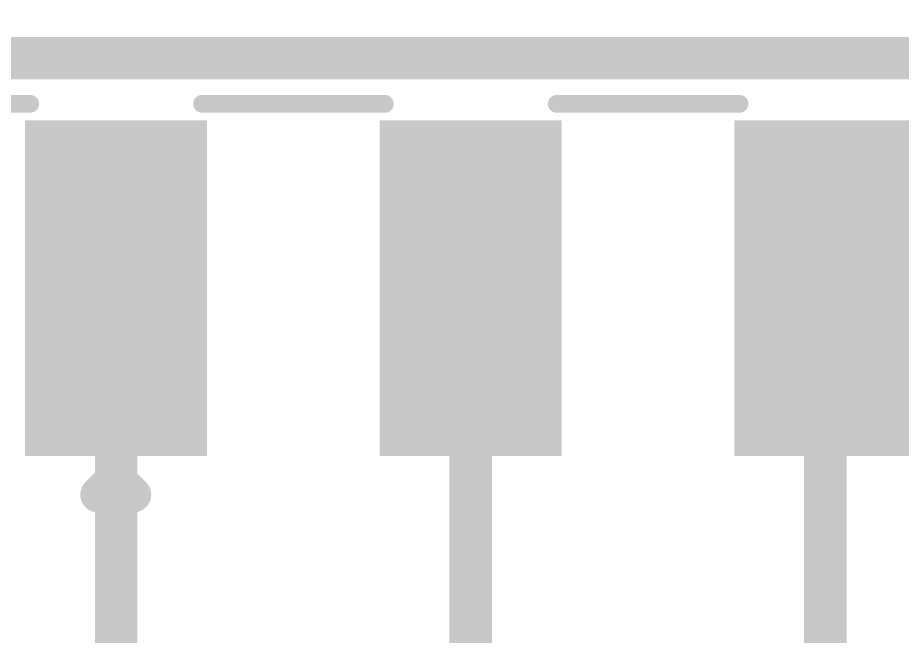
# Model space of a CAD drawing. Header units: inches. Extents: x 29 to 267, y 155 to 337.
# Drawn here: x 83.12 to 89.45, y 264.07 to 268.5 of the extents above; entities that cross this region are included whole.
import ezdxf

# ---------------------------------------------------------------- set-up
doc = ezdxf.new("R2010")
doc.units = ezdxf.units.IN
for name, color, linetype in [('Board Outline', 216, 'Continuous'), ('Top Layer', 1, 'Continuous'), ('Top Overlay', 2, 'Continuous'), ('Top Paste', 8, 'Continuous'), ('Top Solder', 216, 'Continuous')]:
    doc.layers.add(name, color=color, linetype=linetype)

# ---------------------------------------------------------------- blocks, each defined once
blk = doc.blocks.new('SMXS_06K_TP_16')
at = {"layer": 'Top Layer'}
for points in [[(-3.3, 6.9), (-3.3, 5.8), (-5.5, 5.8), (-5.5, 6.9)], [(-3.3, 4.36), (-3.3, 3.26), (-5.5, 3.26), (-5.5, 4.36)], [(-3.3, 1.82), (-3.3, 0.72), (-5.5, 0.72), (-5.5, 1.82)]]:
    blk.add_hatch(color=1, dxfattribs=at).paths.add_polyline_path(points)
at = {"layer": 'Top Paste'}
for points in [[(-3.3, 6.9), (-3.3, 5.8), (-5.5, 5.8), (-5.5, 6.9)], [(-3.3, 4.36), (-3.3, 3.26), (-5.5, 3.26), (-5.5, 4.36)], [(-3.3, 1.82), (-3.3, 0.72), (-5.5, 0.72), (-5.5, 1.82)]]:
    blk.add_hatch(color=8, dxfattribs=at).paths.add_polyline_path(points)
at = {"layer": 'Top Solder'}
for points in [[(-3.1984, 7.0016), (-3.1984, 5.6984), (-5.6016, 5.6984), (-5.6016, 7.0016)], [(-3.1984, 4.4616), (-3.1984, 3.1584), (-5.6016, 3.1584), (-5.6016, 4.4616)], [(-3.1984, 1.9216), (-3.1984, 0.6184), (-5.6016, 0.6184), (-5.6016, 1.9216)]]:
    blk.add_hatch(color=216, dxfattribs=at).paths.add_polyline_path(points)
at = {"layer": 'Top Overlay'}
for points, const_width in [([(-3.08, 7.6099), (-3.08, 6.9649)], 0.127), ([(-5.8787, 6.4796), (-5.8787, 6.2256)], 0.254), ([(-5.8787, 6.4796), (-5.7517, 6.3526)], 0.254), ([(-5.7517, 6.3526), (-5.8787, 6.2256)], 0.254), ([(-3.08, 5.735), (-3.08, 4.4249)], 0.127), ([(-3.08, 3.195), (-3.08, 1.8849)], 0.127)]:
    blk.add_lwpolyline(points, dxfattribs=dict(at, const_width=const_width))
for points, const_width in [([(-3.1118, 6.9649, 1), (-3.0483, 6.9649, 1)], 0.0635), ([(-5.9422, 6.4796, 1), (-5.8152, 6.4796, 1)], 0.127), ([(-5.9422, 6.4796, 1), (-5.8152, 6.4796, 1)], 0.127), ([(-5.8152, 6.3526, 1), (-5.6882, 6.3526, 1)], 0.127), ([(-5.8152, 6.3526, 1), (-5.6882, 6.3526, 1)], 0.127), ([(-5.9422, 6.2256, 1), (-5.8152, 6.2256, 1)], 0.127), ([(-5.9422, 6.2256, 1), (-5.8152, 6.2256, 1)], 0.127), ([(-3.1118, 5.735, 1), (-3.0483, 5.735, 1)], 0.0635), ([(-3.1118, 4.4249, 1), (-3.0483, 4.4249, 1)], 0.0635), ([(-3.1118, 3.195, 1), (-3.0483, 3.195, 1)], 0.0635), ([(-3.1118, 1.8849, 1), (-3.0483, 1.8849, 1)], 0.0635)]:
    blk.add_lwpolyline(points, format="xyb", close=True, dxfattribs=dict(at, const_width=const_width))

msp = doc.modelspace()

# ---------------------------------------------------------------- linework, layer by layer
at = {"layer": 'Board Outline', "const_width": 0.254}
msp.add_lwpolyline([(55.1445, 191.4906, -2.452185), (125.1447, 191.4906)], format="xyb", dxfattribs=at)
at = {"layer": 'Top Layer', "const_width": 0.3048}
for points in [[(78.4022, 268.2083), (97.5307, 268.2083)], [(83.82, 263.7722), (83.82, 266.5613)], [(86.36, 263.1089), (86.36, 266.5613)], [(88.9, 262.4242), (88.9, 266.5613)]]:
    msp.add_lwpolyline(points, dxfattribs=at)
at = {"layer": 'Top Layer', "const_width": 0.1524}
for points in [[(83.7438, 266.5613, 1), (83.8962, 266.5613, 1)], [(86.2838, 266.5613, 1), (86.4362, 266.5613, 1)], [(88.8238, 266.5613, 1), (88.9762, 266.5613, 1)]]:
    msp.add_lwpolyline(points, format="xyb", close=True, dxfattribs=at)

# ---------------------------------------------------------------- block references
at = {"rotation": 90}
msp.add_blockref('SMXS_06K_TP_16', (90.17, 270.9614), dxfattribs=at)

doc.saveas('drawing.dxf')
